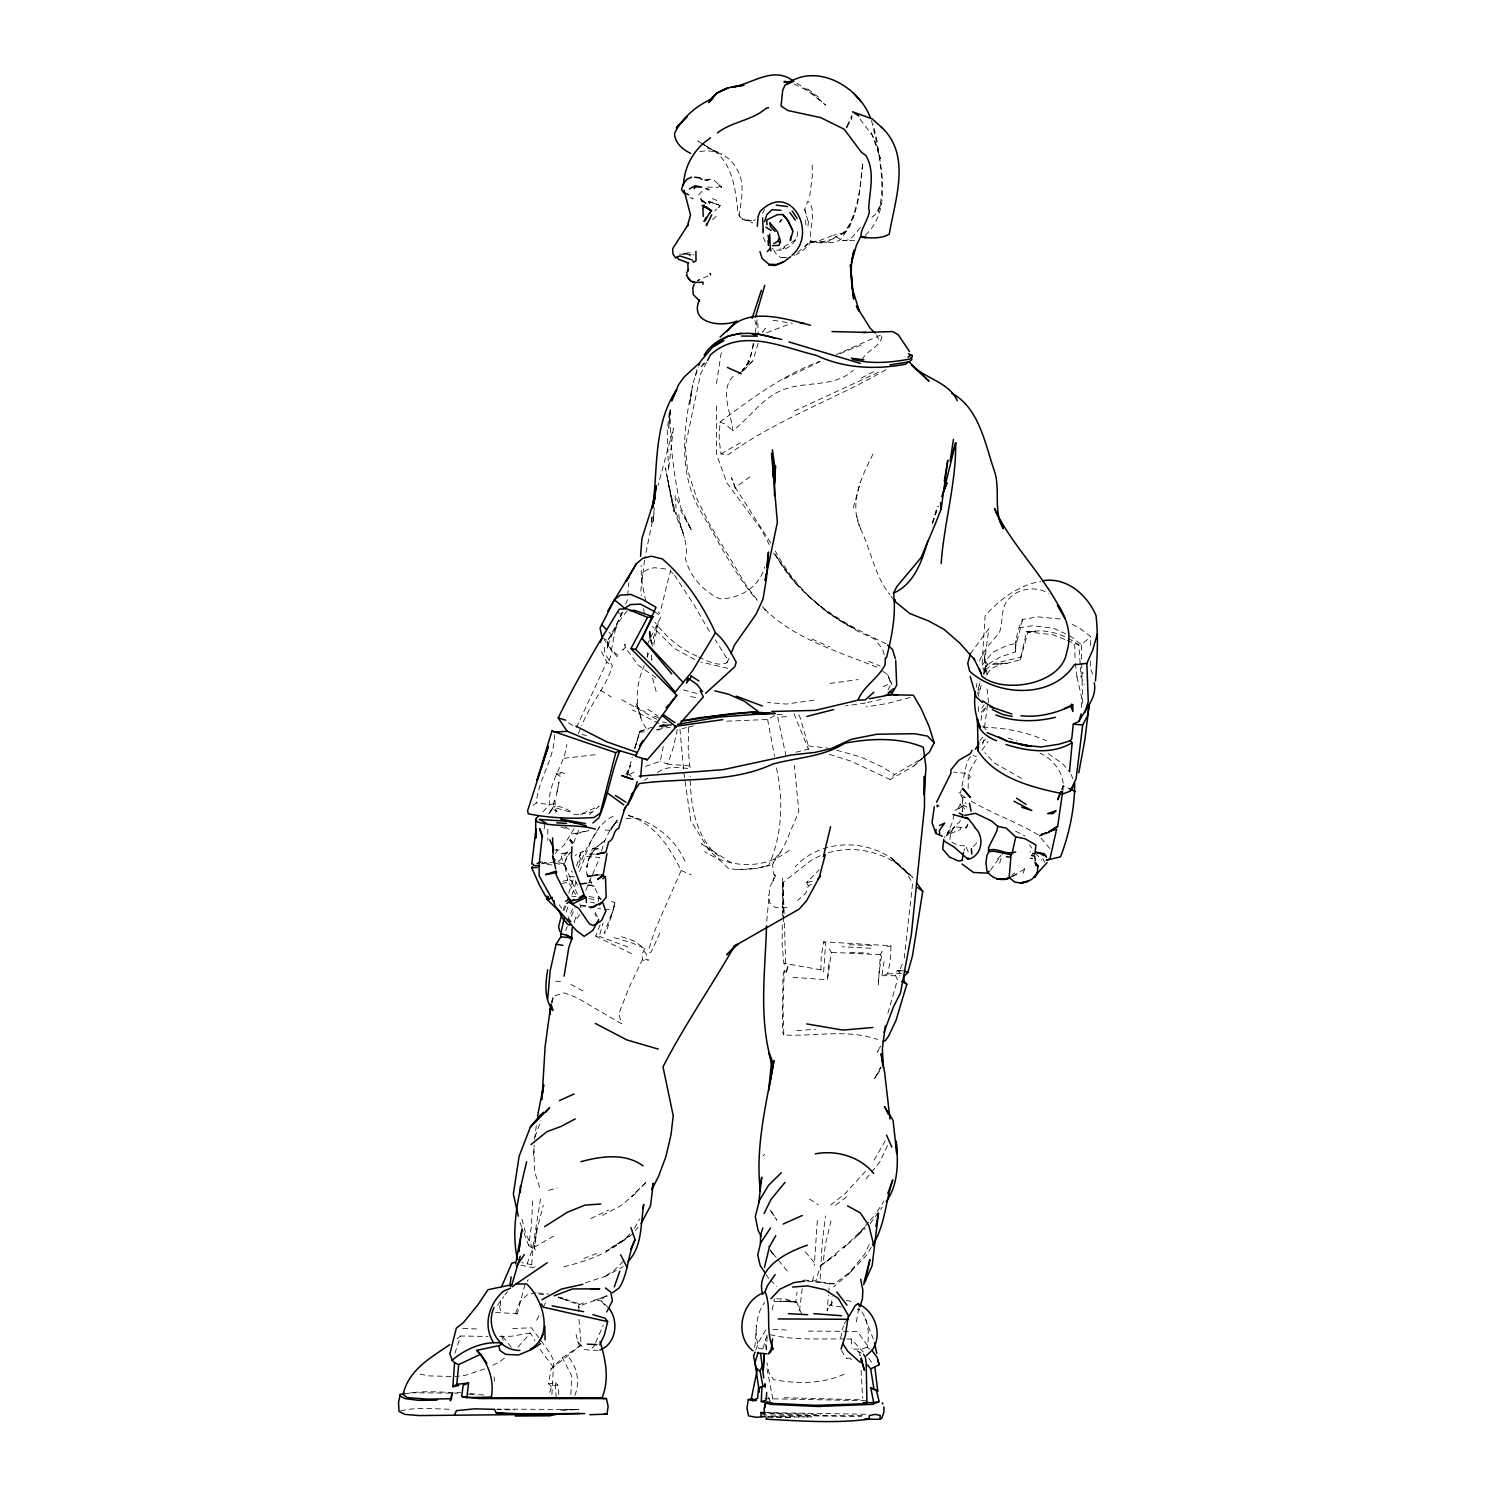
<?xml version="1.0" encoding="UTF-8"?>
<svg xmlns="http://www.w3.org/2000/svg" width="1496" height="1496" viewBox="0 0 1496 1496"><rect width="100%" height="100%" fill="white"/><g stroke="black" fill="none" stroke-linecap="round" stroke-linejoin="round"><path stroke-width="0.75" stroke-dasharray="5 3.75" d="M782.258 924.865L782.146 945.21L783.885 963.256L787.382 967.744L785.886 973.335L787.981 966.94L785.587 962.564L784.428 922.452M782.315 915.814L782.651 877.984M622.804 612.07L607.47 641.56L607.413 648.105L604.328 646.814L604.777 653.116L612.388 665.664C606.179 687.73 589.648 704.373 581.776 725.71M540.524 1198.838L532.688 1248.468L531.753 1264.718L535.175 1266.345M555.222 812.272L557.054 811.225L555.764 809.972L554.736 798.378L552.753 807.746L549.425 813.525L553.071 807.167C559.429 805.091 566.61 808.438 571.603 812.44L553.071 807.167M861.098 1370.392L862.631 1398.124M795.928 752.208L808.382 749.216L808.438 745.924L799.462 715.537L796.04 714.508M1090.621 645.524L1090.771 636.604L1078.186 627.179L1072.221 624.468M1090.36 661.139L1090.247 667.833L1092.566 674.06M716.472 405.958L716.565 454.279L726.869 482.89L761.389 529.509L770.59 547.237M578.952 1319.36L581.159 1345.035L562.403 1357.788L551.052 1368.971L548.527 1383.781L555.371 1382.809L556.157 1397.582M688.609 727.673L688.197 747.607L689.637 765.933L690.946 768.701M823.66 941.807L825.661 943.415L823.604 972.419L820.893 969.838L821.229 956.449L823.66 941.807L890.999 945.79L890.195 961.199L887.633 973.877L881.986 975.71L884.024 961.479M817.321 1220.512L814.292 1265.579M978.309 711.647L978.515 705.009M678.81 514.437C679.502 529.304 689.544 543.198 685.467 558.737C689.937 576.521 703.176 591.257 719.707 598.793C739.435 599.111 759.631 586.9 764.624 567.04M841.444 1306.962L831.196 1305.653L831.234 1304.138L829.027 1305.877L827.138 1310.777L828.447 1295.087M1060.29 619.045L1037.644 616.838L1022.666 619.475C1017.411 629.405 1015.335 640.699 1015.56 651.882L1000.357 656.931L990.745 662.578L985.135 667.291L986.556 672.77L984.443 672.097L982.03 665.271L985.097 615.847C999.683 599.036 1018.514 585.516 1040.692 581.308M627.609 595.539L628.937 582.524M786.615 971.951L784.259 970.754L783.006 1006.49L783.811 1035.026C815.077 1036.504 847.278 1028.837 877.741 1039.477M949.997 839.48C949.941 832.786 953.663 825.867 959.422 822.426L961.423 818.069M720.193 205.158L718.697 207.663L720.193 205.158L708.375 201.867L713.592 202.839M539.626 1187.282L534.521 1171.555L533.866 1145.955M598.55 901.303L598.774 896.198L594.062 886.23L591.088 885.108L585.46 885.763M645.823 601.186L641.373 579.644L641.092 565.376M532.688 1200.877L531.454 1225.635L528.724 1245.57L532.688 1248.468L527.134 1263.84L521.805 1262.624M551.893 1394.459L553.782 1361.192L550.378 1353.562L531.491 1327.812L511.221 1328.579M578.802 1311.3L579.176 1303.727L558.345 1297.088M978.833 693.938L979.394 683.205M802.211 1288.673L799.014 1314.647M968.193 788.504L968.193 773.507L977.58 757.275L973.354 755.387M614.594 905.678L604.178 933.373L606.572 930.905L614.594 905.678L614.819 902.443L608.18 900.723M879.237 971.259L878.283 985.247L880.396 954.71L882.135 951.512L879.798 967.893M766.737 921.274L769.86 887.016L775.321 876.282L774.704 874.281L772.965 881.069L775.321 876.282L773.544 873.851L772.591 864.856L774.816 858.76L780.875 851.879L785.606 842.884L798.845 811.374L794.339 765.241M840.659 1338.228L843.37 1325.867M871.345 1247.178L866.633 1255.088L851.374 1271.114L834.338 1283.792L819.976 1281.904L822.183 1243.326L825.437 1215.986M533.455 1155.735L534.296 1145.338M670.339 409.96L668.787 428.155L670.208 409.698M654.22 508.116L652.854 523.432L654.145 512.941L644.832 558.064M828.653 1292.825L829.457 1283.792L834.338 1283.792M809.766 196.013L812.309 175.93L812.178 162.353M651.882 517.018L651.209 523.862L652.125 517.13M807.971 226.083L808.756 218.435M1015.56 651.882L1015.99 640.475M831.196 1305.653L832.169 1296.826M1062.609 791.908C1066.255 775.452 1054.399 759.837 1040.019 753.124M716.472 383.5L721.353 352.102M669.292 412.41L667.216 430.362L668.488 470.473L673.387 428.23L658.053 485.452M644.477 560.159L640.793 591.182L641.485 595.576M533.081 805.297L536.391 802.922C538.13 778.78 555.035 758.771 554.474 734.069M829.252 948.932L831.309 952.335L827.438 979.768L792.319 977.299M547.835 829.252L547.835 840.247M670.227 410.035C669.628 442.161 673.686 474.55 680.493 505.966M534.558 1139.372L536.335 1125.478M797.705 231.618C798.116 243.568 782.445 254.769 771.955 248.299M754.676 1347.391C756.901 1332.151 754.564 1315.639 764.624 1302.567M870.074 1349.112L867.175 1347.298C869.681 1333.946 868.578 1317.733 858.386 1307.897M801.837 1314.46L796.788 1302.249L779.977 1301.127L795.722 1302.025L797.05 1292.207M755.274 332.71L757.032 319.864M904.22 958.319L912.541 883.893C893.299 840.023 827.082 831.533 795.33 866.726M535.4 1249.945L534.128 1247.309L536.971 1227.244L534.259 1248.88L537.345 1228.085L543.291 1205.196M653.789 644.589L658.277 622.243L651.938 643.037M570.855 1394.571L571.771 1376.04L562.403 1357.788M614.239 937.637L632.845 943.247L644.795 948.539L644.664 952.204L646.384 953.868L645.599 959.254L648.871 959.983L645.412 961.33L642.439 959.591L642.008 954.018L644.795 948.539L633.406 940.704L619.512 936.047M589.424 885.295L594.062 886.23L591.799 885.576L591.631 882.322C581.42 872.804 589.817 859.097 592.397 848.606L596.324 847.447L604.889 840.434L592.472 850.42L599.99 848.4L592.397 848.606M828.934 963.817L827.438 979.768M981.002 720.212L982.012 714.041L987.528 704.766L984.368 728.552M544.077 829.121L544.825 824.558M616.614 627.329L607.47 640.569L607.413 648.105C610.873 634.603 618.222 620.99 627.497 610.667M953.981 814.516L952.69 821.472L945.79 837.386L949.997 830.71L954.972 826.97L948.726 830.691L944.369 837.554M753.255 343.463L751.216 354.215L746.41 365.379L742.465 370.784M536.185 1292.787L527.415 1294.751L519.841 1301.688L515.017 1314.984L517.336 1313.675L524.703 1285.438L528.238 1279.622M552.005 1003.124L553.333 996.299L564.273 992.914L576.783 997.626L621.588 1023.788L618.764 1013.933L629.349 986.949L642.439 959.591M772.216 1310.01L774.461 1298.734M976.196 687.431L976.982 683.429M542.992 811.898L549.425 804.624C547.704 782.689 564.403 765.485 566.853 744.559M887.876 1013.316L897.507 979.73L895.487 975.429L897.207 970.399L901.377 970.567M609.171 660.634L612.163 651.658L607.47 641.56M645.43 766.401L660.278 761.258L663.308 746.504M594.866 848.887L588.62 859.078L586.806 866.969L588.339 859.976L591.967 852.814L589.742 854.235L597.914 854.609M677.333 729.394L673.144 748.131L667.627 764.119L660.278 761.258M932.27 523.058L937.338 506.359M1022.666 619.475L1015.167 648.217M831.009 1220.773L825.437 1244.41L822.912 1264.064L820.444 1265.541L815.9 1281.006L800.828 1279.809M951.736 842.117L957.197 844.885L965.724 846.119L964.022 850.925M784.259 970.754L782.932 976.402L782.427 1031.604L783.811 1035.026M661.157 608.33L670.638 570.126M1007.145 663.252L993.4 664.355L1007.145 663.252L1020.178 659.923L1026.611 631.78L1035.756 631.275L1026.611 631.78L1052.773 634.753L1065.208 639.615M856.366 1321.922L858.498 1309.561L861.397 1310.459L857.133 1309.281M551.837 1002.32L553.333 996.299L551.538 1002.04M454.896 1353.356L460.581 1336.003L488.033 1336.452M983.844 674.771L987.435 664.037L984.742 660.278L983.994 653.247L985.958 666.449L983.957 670.227M611.041 917.31L614.819 902.443M873.028 454.036C861.415 476.831 848.756 503.703 860.518 528.873C871.14 550.322 874.58 575.904 889.914 594.641M977.935 690.18L980.142 681.578M967.987 824.053L966.435 827.812L961.03 827.344L960.432 829.588L947.697 834.693L953.046 829.794L951.344 832.187M982.76 744.129L983.826 740.183L981.301 743.362M807.952 220.828L804.717 209.328L807.728 201.231L809.635 202.502C816.405 214.564 808.85 228.327 810.944 240.912L809.373 244.278L801.164 252.132L796.04 254.769M853.281 507.986L860.312 482.254M812.291 1281.474L814.497 1273.433M627.404 774.573L632.284 756.995M932.457 523.245L938.011 506.059M634.79 748L639.877 731.282L652.424 727.112M549.743 1392.402L551.444 1386.268L557.784 1384.847L559.373 1399.171M697.024 369.512L692.648 384.996L689.843 404.126L692.648 384.996C683.822 426.584 677.707 471.315 699.922 510.099C718.323 540.561 733.638 573.286 757.2 600.307M601.598 851.056L604.029 842.454L610.462 829.008L616.595 821.08M1020.178 659.923L1027.958 632.49C1045.517 627.591 1064.628 634.566 1078.878 644.982L1081.028 676.36L1084.263 684.401M758.192 343.257L752.862 360.835L742.596 371.663M600.046 924.958L595.707 936.141L599.223 936.253L603.094 923.088M639.877 731.282L634.809 748.43L639.877 731.282L648.03 729.842M641.373 579.644L643.766 571.715L648.142 569.247L654.332 567.695L668.768 569.34M932.588 523.189L938.31 506.097M862.145 359.751C866.895 349.428 881.649 347.259 882.079 334.468L836.264 354.571M595.632 1342.604L603.225 1325.232M999.627 863.136L1002.376 854.272M762.941 1348.382L767.392 1334.17L766.27 1349.953M753.872 343.837C750.955 352.832 750.599 363.397 742.614 369.793L750.188 360.929L747.533 364.257M646.235 728.384C633.986 710.806 634.996 685.598 644.346 665.57M559.037 862.781L564.609 863.959L566.872 856.909L570.462 852.365L566.778 856.853L564.46 863.734L567.844 881.088L575.53 894.589M534.951 1137.035L540.935 1120.56M626.787 776.761L630.508 765.316L624.412 777.64M649.096 948.258L655.173 929.652L681.185 870.504C669.535 847.035 653.752 822.202 626.749 815.133C653.191 821.229 676.117 838.545 686.29 864.277M563.15 910.279L564.553 906.015M568.742 893.243L574.314 876.226M579.233 862.388L581.252 856.198M571.883 894.945L576.11 882.079M579.625 871.364C587.573 851.149 593.332 823.66 615.847 815.114M574.146 828.504L563.973 845.203L558.719 849.971L551.594 849.952M566.236 911.943L568.349 905.566M647.132 657.38L648.516 653.303M574.801 1395.544C580.392 1382.005 577.157 1365.231 566.498 1354.983M576.502 865.904L581.495 851.317L579.233 856.273L583.384 851.261L575.062 855.432M811.318 884.435L808.364 885.838L805.746 893.318L797.499 900.517M695.434 375.833L698.351 367.567M574.389 921.405L577.325 913.102M879.573 1071.286L874.468 1078.691L881.051 1067.153M1023.077 873.309L1024.61 869.026L1022.778 866.726M755.76 1350.028L758.715 1341.837L766.345 1328.972M708.898 203.905L710.918 202.016L720.174 205.625L714.677 210.955M1061.936 789.252L1063.282 785.737L1069.397 788.635M565.656 930.587L567.246 926.492M966.435 827.812L967.557 825.007M1061.674 789.72L1063.282 785.737M854.291 215.218L849.242 227.579L844.735 232.796L840.359 235.34C860.312 217.948 859.583 186.869 862.818 162.353C860.35 188.814 857.339 217.649 840.64 239.454C831.739 245.811 819.92 240.033 809.841 241.978L794.17 255.536M679.951 729.15L684.046 774.087L690.797 820.762L709.104 850.196L728.571 868.615C741.904 870.504 755.723 869.232 768.645 865.473C782.483 834.656 783.605 799.986 776.331 767.336M564.029 910.466L566.591 904.313M585.796 890.344L599.765 857.489L584.562 856.348M622.149 612.219L615.922 626.749L611.359 650.106L617.212 656.744L619.419 656.258L611.359 650.106L604.29 639.858M625.702 603.917L627.479 599.765M571.435 916.207L575.025 907.904M983.227 673.649L987.435 664.037M576.502 727.449L606.703 662.111L600.476 649.432M979.581 660.989C983.527 649.937 992.072 641.485 999.347 632.546C1003.517 622.224 1000.244 610.405 1007.051 600.887C1016.644 588.283 1035.195 585.404 1048.64 593.332M710.974 273.992L710.32 275.488L710.002 272.983L710.507 274.759L697.734 280.463M888.138 690.011L890.812 683.952L887.652 674.565L880.471 669.703M698.763 657.043C707.402 660.802 717.276 666.786 726.794 662.84L727.991 660.147L715.294 639.839M900.199 973.092L897.207 970.399L899.171 971.166L902.967 962.657M578.185 733.713L580.878 727.711M578.054 867.83L587.442 846.83L599.859 826.428M579.176 1303.727L578.298 1307.822L582.599 1304.793L607.432 1296.041M659.867 933.111L651.246 951.924L646.384 953.868M887.427 1145.506L879.966 1161.775L865.997 1178.96M566.797 921.405L572.725 908.82M869.157 1244.56L864.576 1254.303L847.26 1275.19L833.515 1286.934M579.737 914.505L574.258 922.583M885.351 1140.681L872.673 1162.691M543.347 1307.28L546.283 1301.24M646.927 645.15L661.157 616.315L658.558 611.827M726.794 662.84L729.487 657.473M879.237 1048.602L877.423 1052.174L880.602 1045.985M578.597 830.355L573.697 842.772M536.634 1320.257L540.467 1312.833M706.523 362.481L700.614 373.85L685.336 446.089L687.449 469.968L697.23 499.496L710.039 524.946L747.252 587.199L756.901 599.466M875.459 1077.27L880.733 1067.116M829.382 754.321L851.243 761.24L890.176 779.547L894.589 774.517L921.779 758.715M634.416 1228.366L639.634 1218.922M555.577 853.449L557.316 850.364L554.81 846.848M762.455 213.367L764.568 209.646M808.364 885.838L806.681 882.696L819.154 869.831M990.502 870.186L1000.955 855.619M965.518 828.26L967.407 825.1M981.993 750.263L988.127 741.343M616.689 820.631L610.966 829.663L617.811 819.509M877.236 1211.573L884.024 1201.008M844.118 1323.941L847.634 1318.444M987.08 674.378L990.633 668.993L1001.572 663.887M981.881 708.188L984.088 704.84M970.399 653.696L988.781 628.788L984.742 660.278L985.958 666.449M548.789 813.749L552.753 807.746L555.24 806.381M970.567 756.452L966.977 761.875L960.544 792.917L958.543 792.787L962.452 797.817L963.125 800.958L966.098 803.427M860.331 227.448L852.084 237.471L846.867 240.407L842.304 240.407L833.328 235.246L819.715 240.519L809.673 242.202L805.372 246.316M497.514 1305.428L503.647 1296.677M762.586 332.243L765.279 328.447L762.605 332.019M780.875 851.879L771.712 864.875L760.566 867.474L768.645 865.473M588.62 859.078L591.462 855.207M870.167 1223.635L882.266 1207.178M704.074 363.023L700.24 367.885L705.102 362.986M980.03 740.539L982.666 737.248M698.333 280.818L699.118 279.827L697.286 280.724M635.37 1230.628L638.156 1227.188M806.681 882.696L808.12 880.92M982.03 665.271L992.615 652.406L1006.565 645.599L1017.28 643.13M981.208 712.395L985.004 707.814M504.863 1294.938L507.612 1291.609M865.511 1171.256L845.334 1193.434L829.962 1205.57M868.709 1222.157L856.871 1236.276L843.538 1247.982L864.576 1227.113L856.871 1236.276L865.193 1228.366M870.186 1220.399L876.114 1213.331M567.545 851.897L557.335 862.837M973.391 846.586L978.272 841.033M517.953 1347.036L530.463 1332.992L535.026 1341.033M982.18 742.82L985.827 738.8M595.483 1344.455L590.041 1350.308L584.375 1349.355L577.718 1341.388L575.979 1334.039M922.228 758.117L913.85 765.989L890.176 779.547M589.48 814.535L599.167 806.157L580.448 814.348L571.21 814.348M698.501 195.004L703.718 189.524M625.272 647.506L622.673 650.236L625.01 644.103L625.272 647.506L638.081 665.047L658.502 679.558M742.334 371.289L752.862 360.835M563.73 1266.813C588.676 1260.698 614.594 1251.685 631.91 1231.713M623.346 1261.24L614.482 1270.011L603.636 1277.285L623.308 1266.626M762.979 1155.959L764.68 1154.276M851.374 1271.114L847.26 1275.19M610.462 829.008L617.418 822.22M865.361 235.171C889.727 212.694 883.033 174.546 877.254 145.299C880.938 167.272 884.959 190.385 878.133 212.152L881.238 203.437L875.964 213.965L869.4 219.332M810.944 240.912L809.841 241.978L825.007 243.212L840.958 233.956M913.85 765.989L922.565 758.322M997.533 858.779L1000.768 855.768M829.027 1305.877L834.525 1300.753M712.582 219.613L718.753 213.928M733.134 376.412C719.09 390.082 731.581 414.205 732.778 430.811C750.917 416.655 764.176 395 787.401 388.306C809.056 381.555 835.722 386.847 853.487 370.092M968.791 778.35L970.455 776.854L968.193 773.507L953.681 772.179M1011.876 875.366L1014.755 872.897M551.052 1368.971L581.159 1345.035M1081.608 659.007L1081.29 644.57L1090.771 636.604M845.895 1245.046L822.912 1264.064L836.189 1254.62L820.444 1265.541M635.65 1193.546L620.634 1205.813L601.299 1216.042M504.358 1358.088L499.253 1362.239L490.931 1366.035M954.841 810.514L963.574 805.633L967.688 807.354M456.991 1338.864L460.581 1336.003M738.332 374.131L745.326 368.633M726.888 721.165L767.616 719.501L775.564 715.163M835.703 1205.234L847.465 1196.164M795.704 239.809L779.603 249.234M885.838 369.774C834.132 399.713 776.854 419.217 728.178 454.784L720.997 453.961L719.127 439.731L719.969 422.115C751.067 398.703 782.95 375.216 819.64 361.303M602.608 1298.547L608.143 1294.339M770.739 542.992L735.415 487.659L751.703 475.448M985.434 669.703L993.456 663.7L1021.17 657.118M621.625 1241.923L632.565 1234.05L606.067 1251.049L624.73 1239.773L618.091 1243.98M1082.562 703.214L1081.963 673.443L1084.731 671.573M1024.61 869.026L1011.24 877.142M644.458 780.258L647.918 778.051M963.574 805.633L957.365 809.579L962.639 800.005L962.47 811.711L960.675 804.437M629.629 774.461L637.221 770.365M789.308 850.196C764.736 869.737 730.422 868.503 704.672 851.579M720.997 453.961L742.521 441.526M657.511 772.516C666.711 765.485 678.38 767.542 689.001 768.589M534.128 1247.309L555.895 1234.761M861.341 378.077L876.095 370.335M1012.512 876.432L1016.513 874.375L1010.735 876.843M820.126 855.712L811.917 859.826L783.062 882.378L783.287 917.254M784.315 378.806L821.341 361.022M878.395 372.28L794.17 411.101M590.808 1218.567L608.722 1210.021M883.126 686.701L888.512 684.196M844.249 1374.113C822.744 1384.211 796.714 1383.875 773.731 1379.667L769.337 1373.552L766.868 1362.669M766.681 332.673L790.468 323.734M861.023 345.146L839.593 353.841M583.908 1258.547L598.176 1252.844M583.534 1302.979L578.653 1304.849L558.962 1297.425M833.983 238.649L822.145 241.922L809.673 242.202M598.419 874.262L587.76 876.806L586.638 873.047M577.344 894.178L564.927 865.66L562.496 864.426L564.609 863.959M569.602 879.629L572.351 881.724L569.602 879.629L560.065 881.929M561.823 883.725L569.303 881.518M593.295 1300.566L607.096 1295.891M484.667 1368.896L465.163 1375.404L455.289 1376.526M560.233 776.274L556.082 773.937L561.187 772.254L567.04 774.442M910.129 697.491L886.773 703.588L866.016 706.916M585.273 1282.857L605.3 1276.35M705.944 180.418L709.964 179.127L714.303 180.53L721.596 187.168L718.529 186.252M404.743 1394.029C423.013 1389.934 442.386 1392.57 461.03 1392.72M867.175 1347.298L861.285 1349.093L853.711 1349.093L861.902 1353.375M400.666 1410.915C417.309 1406.633 434.999 1409.157 452.035 1409.269M659.269 726.626L665.87 724.7M548.602 1190.33L557.335 1187.955M886.904 946.856L890.999 945.79M575.362 833.983L588.639 830.635L570.126 834.282M689.619 254.563L683.111 253.516L690.479 252.637L693.92 255.199M682.083 728.645L686.346 727.617M688.478 727.093L694.892 725.56M867.68 702.522L872.131 701.474M541.384 863.809L554.175 861.883M706.654 146.514C731.264 157.529 734.947 185.504 737.696 209.103C736.593 218.809 747.925 223.072 755.574 219.8M1030.557 851.673L1029.846 852.178M844.735 232.796L833.328 235.246M876.581 700.446L881.088 699.417M659.287 725.728L667.964 723.821M828.354 852.757C858.274 843.707 892.401 854.291 912.841 877.722L892.439 859.733L900.031 865.567M580.448 814.348L591.949 811.935M601.654 874.973L587.161 875.478L587.853 876.806L596.044 875.384M807.298 882.36L812.365 881.35M598.082 1350.29L590.041 1350.308M554.661 803.67L549.425 804.624L536.391 802.922M699.773 151.713C713.704 148.422 729.637 155.341 736.275 168.188C746.055 183.073 740.931 200.09 739.305 215.91L742.128 218.883L752.899 222.904M657.511 729.45L670.283 727.15M661.494 727.243L671.33 725.523M962.452 797.817L965.743 797.237M530.463 1332.992L511.258 1336.265L499.645 1336.358M704.149 180.1L709.964 179.127M865.455 703.045L845.614 705.906M560.981 853.879L568.574 852.664L560.981 853.879L562.346 860.331M672.34 724.307L661.026 726.009L669.049 725.523M1018.926 627.74L1032.614 625.739L1053.278 628.152L1065.601 633.799M814.123 700.109L786.26 704.055L767.542 702.522M829.906 683.448L858.031 679.595M662.485 725.336L666.599 724.775M609.246 909.381L604.59 909.961L598.082 908.334M564.067 758.304L595.464 754.676M899.171 971.166L903.453 970.661M707.458 187.094L718.117 187.374M1075.343 663.364L1076.952 676.828L1081.028 676.36M639.185 732.255L645.15 731.712M587.76 876.806L590.06 876.6M881.986 975.71L899.881 975.729M737.809 869.662L757.406 868.316M796.826 1030.594L815.47 1029.304M786.522 716.64L777.77 717.164L785.755 754.956M561.094 773.843L556.082 773.937M588.508 882.472L591.631 882.322M589.742 854.235L594.436 854.066M777.153 714.639L785.213 714.321M854.571 240.557L842.304 240.407M560.869 1410.092L578.709 1409.531L497.626 1409.101M410.521 1392.776L457.757 1393.169M887.633 973.877L901.321 973.466M562.533 1409.98L578.709 1409.531M679.577 254.058L691.451 254.788M592.603 875.085L599.391 874.992M787.027 907.343L775.283 907.492L769.785 902.948L768.664 895.038M880.396 954.71L831.309 952.335M761.932 1414.898L861.472 1416.619M767.972 1417.217L811.879 1416.862L767.934 1416.506M764.68 1398.648L866.502 1400.724M862.294 1415.627L817.882 1415.777L766.42 1413.402M656.108 729.842L660.147 729.842M774.554 1301.483L787.569 1301.52M844.773 1338.995C819.696 1338.49 794.226 1340.622 769.636 1334.6M846.886 1338.995L851.149 1339.032L863.342 1352.029M568.891 876.375L572.837 876.413L577.961 885.8M808.364 1331.122L857.227 1331.365L869.101 1347.634M850.607 1358.256L846.287 1358.181L851.617 1359.471M451.025 1376.47L428.716 1375.89L416.898 1373.552M865.81 1414.225L765.597 1412.598M495.513 1312.516L517.336 1313.675M705.719 180.137L708.898 180.212M626.057 818.405L637.202 818.667M784.222 1397.732L859.639 1399.714M496.803 1409.419L514.736 1409.98M849.317 944.724L873.627 945.547M982.928 727.206C1004.639 727.785 1026.555 731.806 1046.433 740.782M776.648 1298.809L785.381 1299.108L796.788 1302.249L786.036 1300.604L795.722 1302.025M767.859 1416.693L790.73 1417.497M767.822 1412.748L820.612 1414.655M462.825 1328.411L477.953 1328.99M870.672 948.258L842.155 946.762M850.027 952.316L868.69 953.158M689.637 765.933L667.627 764.119M772.946 1329.327L786.167 1330M751.59 220.716L742.128 218.883M783.998 257.518L780.388 257.312L776.705 254.806L773.413 249.346M580.859 905.828L587.573 906.221M708.375 201.867L710.918 202.016M538.242 1292.918L548.826 1294.096M787.008 257.761L780.388 257.312L781.23 257.779M552.099 864.912L544.245 864.37L541.739 861.752M580.672 905.566L587.217 906.015M605.151 830.018L611.303 830.448M956.505 827.008L961.03 827.344M470.099 1393.505L484.667 1395.113M829.457 1283.792L802.641 1280.557M468.435 1394.104L477.355 1395.001M572.033 896.291L576.054 896.684M555.521 981.114L562.646 981.843M683.111 253.516L687.225 253.946M538.971 1294.133L545.105 1294.769M846.362 1300.585L850.046 1300.978L853.393 1303.745M808.438 745.924L827.849 748.112M820.893 969.838L783.885 963.256M762.698 1348.925L758.753 1348.382L756.265 1337.349L756.06 1325.737M782.184 321.752L792.338 323.173M662.41 721.97L666.337 722.568M662.709 725.186L671.162 726.57M773.021 320.219L779.902 321.36M727.86 668.375L700.82 661.943M554.717 863.173L564.852 865.249L567.096 870.747L564.852 865.249L562.496 864.426M596.96 1300.155L601.654 1300.996L609.358 1308.72M589.162 898.685L595.969 899.9M1029.809 858.031L1032.464 858.517L1031.024 858.18L1032.24 859.508M558.251 1297.256L562.833 1298.098L558.288 1297.144M527.134 1263.84L531.753 1264.718M520.926 1265.167L535.325 1268.01M690.628 696.556L696.93 697.847M696.669 693.359L680.175 689.132M589.181 896.459L601.523 899.003M590.396 902.107L594.623 903.004M815.9 1281.006L819.976 1281.904M543.946 862.388L548.976 863.491M587.947 884.716L591.799 885.576M582.094 734.517L586.488 735.527M1067.284 640.419L1078.878 644.982M1008.061 738.201L1016.719 740.595M836.638 750.207L860.911 757.013L882.173 766.999L894.589 774.517M560.757 826.951L569.135 829.326L564.777 826.615M558.232 1297.556L567.059 1300.099M717.538 204.391L718.735 204.784M718.304 152.349L707.683 147.898L721.483 154.125M627.834 946.987L599.223 936.253M719.969 422.115L725.336 424.097L732.778 430.811M654.238 716.191L662.335 719.408M712.283 198.613L716.958 200.52M876.899 667.272C837.367 651.078 792.712 638.586 762.567 606.89M868.652 661.251L880.19 666.094M689.806 197.547L693.209 198.987L690.759 195.546M553.483 809.673L557.054 811.225M681.185 870.504L691.302 874.898M811.823 638.979L829.663 646.833M694.761 659.549L674.172 648.292L652.574 626.674M794.133 84.019L807.709 90.807L825.923 105.188L810.552 92.079L796.77 83.178M658.913 723.41L632.397 709.983M595.707 936.141L631.536 953.681M656.688 719.258L618.521 697.959M696.874 656.127C679.932 649.04 665.963 636.585 654.818 622.168M1015.522 831.178L1025.097 836.04M885.95 643.71C842.248 623.271 797.779 597.82 774.797 553.37C793.572 585.871 821.809 612.332 855.338 629.18C821.36 612.238 793.16 584.543 775.358 551.052M1048.285 753.666L1062.702 763.82L1069.995 772.179M1038.149 834.805C1016.121 821.641 991.605 813.319 969.707 800.267M570.836 984.424L583.664 991.25M602.346 637.801L607.47 640.569M1021.544 778.406L994.055 762.792L984.892 752.619M719.239 856.161L701.4 843.669L732.105 863.342M568.461 722.942L574.483 726.308M635.071 706.112L645.113 711.816M627.553 773.9L631.518 776.256M701.4 143.149L697.828 140.961L704.897 145.411M703.195 144.233L713.91 150.797M964.658 797.162L958.543 792.787M600.644 690.311L611.378 697.005M809.467 1199.1L818.405 1204.766M606.703 662.111L608.984 663.663M647.637 709.029L658.053 716.266M617.698 612.051L622.467 615.361M654.631 611.621L661.157 616.315M688.347 254.488L690.423 256.022M1069.715 635.669L1081.29 644.57M807.578 88.75L820.294 98.605M555.371 1382.809L557.784 1384.847M548.527 1383.781L551.444 1386.268M807.728 595.24L828.017 612.911L827.176 612.257L857.283 630.994L874.992 639.185L882.509 649.077L884.604 655.734M892.439 859.733L912.841 877.722M718.585 184.419L721.596 187.168M571.453 871.046L572.725 872.205M890.644 857.32L909.456 874.73M770.346 1279.996L776.723 1286.317M962.358 806.494L964.77 808.906M670.189 570.817L673.05 573.772M608.966 632.154L611.453 634.753M511.295 1347.298L501.01 1334.582L503.572 1341.052M787.195 1270.983L771.693 1251.928M553.483 1367.344L539.719 1348.925M860.144 119.306L872.542 135.762L880.359 158.557L871.514 120.372M868.727 1358.256L873.72 1365.194M1041.048 838.171L1049.799 848.475M1035.513 853.019L1041.627 860.181M805.297 1251.815L815.04 1263.466M762.418 606.478L767.934 613.491M770.29 1250.75L774.292 1255.948L768.29 1246.262M1029.416 844.847L1031.847 848.12M559.167 904.818L561.804 908.427M773.656 553.146L795.741 583.814M983.078 725.71L986.706 730.89M601.654 1300.996L605.506 1306.513M890.999 596.175L894.215 600.812M712.395 850.588C693.957 829.831 690.778 802.735 690.049 776.125M770.103 1210.04L776.948 1220.268L770.814 1210.451M674.49 575.249L693.994 604.814L710.394 633.107M766.307 1274.742L768.757 1278.426M598.774 896.198L600.756 899.414M684.663 517.261L691.339 529.939L676.585 498.635M680.437 509.893L691.339 529.939M968.211 851.86L965.724 846.119M1042.768 858.498L1044.825 862.425M841.594 1350.364L844.212 1355.451M597.409 916.917L594.548 911.288L595.501 916.15M765.335 241.847L763.315 237.696L762.511 228.701M887.652 674.565L891.784 684.476M532.688 1248.468L525.638 1233.396L521.45 1217.015M768.233 1397.152L770.066 1401.135L773.077 1400.443L767.055 1368.877M793.965 713.667L808.382 749.216M1070.93 774.311L1073.698 780.706M682.213 530.313C672.452 510.791 669.329 489.136 665.477 467.911L673.911 511.482L667.814 479.842L673.649 505.798L684.906 537.905M876.637 334.655L879.704 342.247M871.289 132.658L877.142 146.552M577.718 1341.388L579.363 1345.353M735.415 487.659L731.469 477.692L735.546 489.024M860.387 1355.881L858.704 1351.561L859.957 1355.731M988.519 702.671L986.706 685.991M520.084 1222.643L523.226 1230.984M524.011 1233.059L528.724 1245.57M865.137 1318.294L873.271 1338.883M977.374 692.33L978.814 696.444M890.419 680.53L891.41 683.392M804.717 209.328L806.4 215.013M856.74 516.12L860.518 528.873M754.882 320.649L757.238 328.877M579.962 903.865L581.009 907.735M652.574 678.268L656.52 692.947M649.04 632.715L652.91 647.955M877.273 141.671L873.215 124.505M652.013 643.785L649.283 631.293L650.274 642.401M1076.952 676.828L1081.571 697.304L1081.627 709.908M499.552 1305.896L500.917 1312.628M767.616 719.501L774.554 756.359M643.561 608.722L644.608 615.305M985.135 667.291L985.901 676.192M766.008 1349.168L765.41 1339.032M650.218 631.499L651.153 642.457M851.149 1339.032L851.953 1347.952M651.471 655.716L651.882 660.147L651.695 655.734M675.051 495.494L676.08 507.873M494.11 1377.012L494.447 1381.369M986.668 670.245L986.911 674.827M757.799 322.912L758.266 333.141M647.282 652.518L647.431 656.781M805.708 220.024L805.858 225.391M784.166 913.532L782.857 880.172L783.306 921.91M1081.702 663.121L1081.963 673.443M1074.726 643.897L1075.082 661.12M500.599 1300.678L500.674 1308.981M558.98 782.184L556.269 795.741L558.98 782.184M981.226 685.018L980.161 689.319L981.208 685.149M645.861 1182.438L631.368 1196.707L645.861 1182.438M784.839 247.177L782.857 248.878L785.662 246.485L784.839 247.177M641.092 717.781L636.155 702.316L641.092 717.781"/><path stroke-width="1.5" d="M924.229 776.518L924.154 794.993L925.968 767.504L923.312 747.252C898.89 737.004 870.485 738.426 844.885 743.157C822.987 757.088 797.424 757.35 772.946 764.026C730.553 783.586 683.896 777.49 639.26 783.567L631.443 794.956M774.461 495.756L774.778 466.509L772.385 449.866L773.301 477.411M556.456 872.579L556.475 871.046L545.591 874.636L556.456 872.579L556.063 874.655L564.665 892.027L570.93 901.041L577.98 899.545L584.581 896.104L573.828 867.456L571.416 857.563L571.977 846.811M760.454 1243.737L760.585 1235.06L762.829 1227.973M883.388 1067.826L882.36 1048.677L885.314 1025.938M1042.731 580.747C1066.461 576.764 1087.162 594.754 1096.007 615.473C1098.513 637.259 1097.166 659.212 1095.465 680.998M554.623 859.059L554.549 863.099L552.641 855.806L555.745 868.671M885.295 657.941L885.165 664.617C878.47 678.324 863.66 685.953 857.919 700.221L815.077 710.394L771.73 711.479M762.567 217.911L763.278 232.179M774.33 481.207L774.778 466.509M772.572 1338.939L771.151 1349.336L768.215 1354.011M706.449 223.989L706.355 225.672L711.703 214.9M683.504 185.186C684.252 165.813 694.406 148.572 710.488 137.875M766.513 925.912C765.372 969.427 758.883 1015.073 770.346 1057.579M774.648 483.32L775.508 466.041L774.722 476.831M942.312 836.245L935.86 833.44L936.066 829.495M953.457 439.338L950.184 461.067L955.701 442.723C956.187 483.694 943.995 523.039 941.152 563.618M564.123 918.301L560.832 933.654L566.61 935.224L571.509 939.151L572.183 927.632M642.251 758.547L640.606 777.191M766.681 1392.477L766.233 1400.144L761.296 1401.584L761.913 1387.203L765.485 1385.277L758.547 1388.026L757.649 1398.236L752.75 1400.63L748.337 1399.602L746.934 1408.147L748.524 1415.852L756.415 1417.31L765.559 1416.6M767.186 1401.659L773.376 1403.435L815.694 1405.324L866.951 1403.697L866.184 1363.043L865.324 1356.984L863.491 1354.291M702.914 284.221L703.045 282.183L695.21 282.426L690.441 280.799L686.402 275.376L687.262 274.31M1012.736 853.169L1011.053 854.684L1009.164 877.441L1014.531 882.004L1022.217 883.332L1031.604 879.536L1047.144 862.556M962.171 859.62L963.48 852.645M1074.371 785.101L1070.126 791.234L1063.114 793.815C1032.726 787.681 995.7 778.275 978.103 750.917L978.721 742.184M458.674 1385.558L452.877 1386.661L454.597 1362.763L452.129 1360.238L449.866 1353.805L456.336 1328.149L463.498 1322.501L478.103 1304.549L487.939 1289.72L511.913 1284.69L520.234 1256.21M702.877 207.813L703.232 216.434M542.281 835.778L542.487 837.049L539.551 828.504L542.281 835.778L539.065 864.669L539.196 875.945L554.418 903.173M757.35 226.27L758.079 216.471L760.099 211.497C790.58 180.118 818.349 233.432 791.964 255.199M766.794 1417.516L765.989 1419.18C799.893 1420.976 835.423 1423.575 869.026 1419.162L869.307 1415.59L875.123 1414.337L880.284 1415.478L879.891 1419.33L866.184 1419.143M1036.148 865.866L1034.933 862.145L1037.887 865.511L1037.345 873.028L1034.783 877.385L1037.177 872.449M640.569 556.25L641.934 538.466L655.08 497.233L652.518 507.425M541.945 1099.822L545.142 1046.34L550.939 1003.966L552.903 1010.324C543.815 998.954 545.442 983.321 547.686 969.857M530.276 1349.242C554.418 1335.704 542.936 1299.444 526.704 1283.905L515.877 1284.073L512.212 1286.878M547.686 999.029L550.173 970.848L556.101 944.275L560.888 936.87L560.832 933.654M886.417 657.885C891.747 637.109 896.347 614.22 893.523 593.052L896.777 586.675L921.05 557.653L935.505 523.45L941.246 508.677L947.791 460.188L944.294 481.207M451.474 1398.723L451.979 1393.3L450.333 1400.761L451.474 1398.723L427.22 1399.153L407.305 1397.619L403.06 1394.534C408.539 1369.887 430.624 1357.788 449.791 1344.605M758.753 1202.915L761.707 1177.128L761.146 1183.373M550.322 1008.323L549.761 1014.494L551.108 1007.668M851.355 118.969L851.598 116.221M1069.509 771.581L1072.165 742.689L1070.201 740.763L1058.775 744.279L1040.973 746.971L1021.357 744.971L1030.987 746.336L1008.902 741.455M1094.249 682.756C1097.26 697.884 1085.18 709.104 1079.083 721.296L1073.305 724.139L1071.753 738.706L1070.201 740.763M652.78 507.873C657.885 468.285 653.303 424.509 676.566 389.876L671.592 399.282M452.877 1386.661L456.729 1384.342L458.711 1364.595L480.609 1354.235L486.892 1363.267M790.748 236.499L790.337 240.557L792.917 231.188L788.841 222.231L782.969 214.47M875.945 1226.346L878.451 1213.35L872.131 1265.71L863.66 1284.484M1062.609 791.908L1057.653 826.39L1048.247 832.543L1041.422 834.132M1078.784 772.703L1084.787 740.352L1089.294 704.018L1087.48 715.948L1082.693 724.999L1076.092 778.874L1070.126 791.234M765.971 573.959L765.223 580.542L777.359 522.422L771.506 453.363M766.737 567.377L768.476 552.005L766.382 578.653L763.054 598.961L756.191 614.033L734.368 645.244L731.114 653.397M761.296 1401.584L765.802 1402.332L764.119 1408.652L764.624 1414.861M542.693 1093.389L543.684 1084.824L537.532 1116.203M526.667 1161.644C519.131 1193.247 510.267 1227.3 517.504 1259.576M758.248 1352.216L754.994 1362.482L759.332 1392.103M1009.482 878.059C1001.292 881.593 991.661 878.414 986.893 871.009L985.976 862.612L986.949 855.301L988.931 851.635L988.501 847.652L996.897 830.897L997.738 826.353L991.624 821.042L975.542 813.3L964.789 815.376M653.92 503.685L656.333 485.751L652.144 507.05M466.883 1397.657L461.666 1396.497L463.199 1385.24L468.529 1382.996L466.883 1397.657L490.819 1397.096M509.986 1285.083L511.127 1276.855M519.785 1244.41L518.794 1251.554L522.048 1229.058L515.653 1263.933M589.817 1414.692L606.965 1414.15L608.143 1406.558L606.46 1398.592L479.262 1398.536L461.666 1396.497M606.965 853.618L603 875.777L597.708 879.274L601.448 876.581M755.48 316.984L764.774 285.343M564.104 976.121L568.854 947.249L572.314 937.805L566.61 935.224M934.327 806.718L932.027 822.669L935.86 833.44M916.562 882.808L922.752 891.298L912.448 955.944L907.829 972.475L903.902 976.346L904.089 981.301L906.838 984.218L896.048 1020.272L888.848 1035.587L885.539 1040.543L882.864 1041.478M968.323 857.975L968.08 859.321C982.161 856.198 985.228 836.189 974.457 827.4M752.114 318.368L761.333 290.299M764.456 1267.355L769.486 1246.748L775.77 1235.677M988.145 850.42C996.13 847.147 1003.966 854.01 1012.231 852.701L1015.747 836.956L1006.172 828.111L997.738 826.353M1074.633 782.819C1074.913 807.503 1069.303 834.057 1060.552 856.815L1046.265 860.237L1049.986 858.816L1056.606 829.177L1048.696 831.776L1057.653 826.39M404.575 1393.393L400.199 1394.553L399.918 1396.105L405.323 1398.648L418.45 1400.331L437.038 1400.125M792.543 1287.065L807.672 1285.887L824.894 1289.739L838.321 1298.378L848.344 1315.377L845.446 1335.087L841.07 1348.999M895.412 599.746L895.094 601.336L894.215 600.812L909.68 613.454L928.754 621.027L943.864 629.255L960.021 643.299L974.625 659.848M704.953 220.903L709.759 212.769M975.392 691.414C973.559 703.326 975.055 716.36 980.609 727.131M647.544 617.418L630.957 648.572L635.669 649.451L653.041 616.726L647.544 617.418L626.88 608.872L619.25 609.134C597.615 644.514 576.278 680.493 558.232 717.949L567.059 731.189L586.189 739.286L619.849 750.749C611.135 772.628 608.105 796.134 598.924 817.807L592.827 823.006M865.324 1281.38L869.887 1259.557L864.052 1282.053M400.199 1394.553L398.553 1402.369L398.983 1411.42L404.799 1414.375L418.955 1415.571L556.98 1414.206L549.705 1415.814L515.222 1416.02M830.579 826.652L823.417 856.516M764.531 1408.166L765.372 1404.277M493.998 1307.467C485.321 1326.428 498.224 1350.682 519.897 1350.439M757.537 1368.503L751.216 1399.078L756.265 1400.163M955.701 442.723L943.901 490.613M615.754 752.694L600.233 813.244L593.912 817.527C572.257 818.985 549.238 818.106 528.238 813.768L527.639 810.664L548.321 746.336L537.008 780.314L551.968 730.946L615.754 752.694L619.849 750.749L636.23 755.63M630.975 1227.618L635.071 1239.754C627.591 1255.125 628.395 1273.264 619.269 1287.869L612.462 1292.768M567.938 899.339L568.274 897.937M592.921 1314.647L605.076 1318.219L607.657 1321.641L604.459 1334.656L599.821 1344.754M642.738 1208.656L643.766 1204.486C640.456 1223.635 642.663 1246.598 627.946 1261.558M561.767 914.524L558.569 926.847L559.878 931.484M943.864 490.781L946.295 481.469M825.343 854.478L819.21 877.498L806.4 901.097L799.126 909.138L733.676 946.482L738.687 943.527L726.738 954.803L733.807 947.267C710.619 987.435 684.196 1025.658 663.009 1066.854L673.237 1115.848L670.956 1135.015L665.888 1156.67L658.408 1176.679L651.676 1189.844L653.303 1183.261L650.517 1205.795L640.961 1223.747M773.694 243.586L777.939 241.324L778.668 238.668M1079.083 721.296L1081.122 713.854M970.399 653.696L967.725 663.401L969.651 671.236C997.271 696.519 1052.193 699.287 1074.222 664.785L1086.844 663.401L1092.529 650.61L1097.447 633.631M682.793 185.785L681.484 189.281L683.429 192.61L688.702 194.817M943.789 839.406L942.686 849.092L949.474 857.04L958.506 861.004L962.583 860.368M1084.768 712.601L1088.284 701.493L1086.844 663.401M927.782 540.841C922.321 560.57 913.925 584.599 893.523 593.052M764.531 221.614L766.887 214.601L772.16 209.646L780.949 210.375M694.125 284.259L692.816 288.055L693.284 294.525L699.548 301.014M614.314 1286.859L619.793 1271.226M881.331 127.048C911.812 155.173 894.982 199.735 889.26 234.199C881.425 238.762 871.102 238.219 862.238 237.191L866.371 237.397C851.467 240.033 873.159 215.387 868.652 208.617C869.587 191.245 875.347 171.479 865.922 155.528L861.49 152.386L844.212 129.236L820.724 117.642L787.887 110.517L781.08 106.01L782.67 90.433L784.914 85.253L793.909 81.158L784.072 82.205L790.879 82.317M755.013 1352.085L753.535 1356.18L756.303 1369.064L760.024 1370.803L762.829 1385.67M501.628 1286.616L511.819 1263.166L514.867 1262.381M887.745 1193.584L892.775 1179.933C885.445 1201.456 885.127 1225.673 872.523 1245.196M884.024 1032.259L893.393 1007.051L900.48 992.989L911.326 934.832L924.472 807.335L924.509 776.499M941.713 496.653L946.949 482.797L942.929 493.381M671.76 673.929L642.251 638.642L655.977 607.32L643.542 599.952L630.807 594.417L620.167 595.202L614.426 599.821L600.046 628.133L601.934 636.455M1070.781 706.206L1071.547 704.186L1072.782 704.822L1072.931 711.535L1070.781 706.206C1055.278 713.405 1038.093 717.631 1020.964 715.761M606.74 1311.899L612.425 1300.866L610.761 1292.077L605.394 1287.944M1060.87 791.721L1057.672 799.706L1061.094 791.328M752.956 1350.757C733.134 1335.76 741.773 1299.463 764.718 1292.45L767.467 1285.681L775.134 1274.592M671.779 401.115L678.492 384.809L683.896 377.254L699.062 363.304M698.782 365.435L700.539 361.359L712.451 347.315L723.84 340.733M630.957 648.572L676.716 695.322L641.373 744.204L635.52 756.247L647.244 759.8L676.042 726.906L662.242 715.556M538.803 1342.585L543.198 1334.507M600.289 642.401L602.346 637.801M630.788 1249.16L635.071 1239.754M972.045 750.207L970.399 753.629L958.506 760.51L950.858 769.935L950.951 773.245L936.533 802.193M454.541 1414.636L456.486 1410.653L474.494 1408.839L494.559 1409.344L496.148 1412.841L506.976 1413.87L584.693 1413.57M872.579 1349.635C882.827 1333.965 874.936 1310.982 857.919 1303.783L855.301 1305.484L848.812 1316.611M846.586 127.422L849.167 122.186M764.101 1213.499L771.038 1199.362L785.082 1182.308M860.724 236.518L856.535 244.933L851.448 262.754L854.029 250.356C849.522 266.251 851.299 283.006 853.711 299.106L850.42 264.811L852.327 288.504L859.284 311.262L856.441 306.287M699.399 299.873C688.833 323.772 721.67 327.493 737.079 321.004M566.834 903.397L568.929 902.107L578.765 908.446L589.331 923.799L593.089 925.519L596.455 923.93L598.68 919.498M760.024 1370.803L762.511 1365.942M887.764 694.724L913.383 695.21L921.125 708.487L929.053 726.402L934.215 742.801L929.409 752.133L923.294 757.406M707.496 360.592L710.45 354.907C741.156 326.988 782.034 347.166 816.442 355.431C844.155 368.446 876.002 369.942 905.753 364.126L908.278 361.995M705.551 693.377L734.723 666.861L736.238 662.26C730.515 651.863 724.812 640.307 715.443 632.789C702.84 605.057 685.486 578.971 662.373 558.906L651.358 556.213L642.85 558.251L636.342 563.786L607.75 611.023M703.962 204.821L703.849 207.701M596.754 923.107L592.809 930.456L584.169 936.384L575.979 930.157L554.754 905.697L554.006 900.592M686.533 272.926L688.384 269.523L688.123 270.87L687.823 263.109M636.342 563.786L626.263 581.159L628.769 577.606M715.443 632.789L692.461 670.975L675.238 692.162L655.136 668.6L635.669 649.451M571.509 939.151L572.314 937.805L560.888 936.87M639.615 745.868L642.869 740.595M769.879 1352.964L772.497 1348.812M770.552 1227.936L760.679 1242.802L757.724 1254.863L760.192 1265.56L765.092 1272.909M709.777 213.217L711.479 210.637L702.017 205.438M975.392 749.234L977.786 745.625M516.438 1266.271L524.329 1254.583M623.664 810.477L625.983 807.129M670.021 703.382L676.716 695.322M706.131 217.369L703.887 221.408M886.287 1201.699C898.591 1183.897 898.311 1161.812 896.216 1141.13L896.684 1153.547M694.032 188.683L695.135 187.187L699.53 186.589M779.809 222.006L781.585 219.65M698.856 680.923L691.638 676.304L686.458 683.055L687.861 678.043L697.061 684.551L702.54 691.601M510.211 1286.579L511.913 1284.69M682.494 184.868L686.832 179.389L691.601 177.126M546.077 1111.977L549.63 1107.545L530.351 1127.143L519.131 1156.258L513.334 1194.032L518.308 1216.136M726.85 331.57C746.41 306.026 784.353 318.48 810.57 325.249M720.025 91.649L727.785 87.984L716.434 93.369L708.861 102.644C715.537 89.741 730.628 86.282 743.942 85.253L731.432 87.366C751.721 84.337 773.245 65.357 793.254 81.046M702.989 205.756L711.479 210.637M540.916 1114.464L530.351 1127.143L543.403 1112.22M962.433 815.75L963.05 815.04L959.179 813.132M716.434 93.369L710.095 100.887L712.62 98.568C696.725 105.244 681.727 118.147 674.528 133.481C674.752 142.962 682.718 149.469 690.572 153.359M748.337 1399.602L752.6 1398.853M704.205 354.982C719.539 330.99 750.394 329.494 774.797 338.283M666.057 707.683L668.693 704.822M533.343 864.277L531.791 863.977L535.979 828.99L535.755 838.171L535.68 819.004L538.242 816.255M552.51 897.45L548.995 899.096L547.63 896.497L545.572 896.16L539.458 885.146L531.66 867.643L532.408 866.839M767.298 251.571L770.309 248.373L769.655 234.199M770.908 1298.734L780.014 1289.103L794.114 1282.521L804.755 1281.156M680.343 723.166L703.344 696.874L700.221 690.741M781.305 1172.714L768.458 1185.449L759.426 1200.484L755.293 1216.51L758.135 1230.516L761.202 1236.163M728.159 329.962L735.321 322.912L720.1 337.049M818.032 878.732L820.631 876.17M866.315 1355.657L870.822 1351.393M873.851 692.237L865.249 699.866L857.919 700.221M599.466 905.024L606.16 897.413L605.45 876.806L601.654 874.973M596.979 904.5L594.118 906.987L588.957 907.137M786.84 84C816.723 62.14 859.34 86.787 870.653 118.465M530.968 1144.59L546.863 1131.705L561.019 1126.451L575.287 1118.877M893.71 688.571L888.044 693.115L891.466 692.106M907.96 357.245L910.765 355.057L908.427 353.617M790.636 256.676L784.259 261.538L776.63 264.549L768.869 264.25L762.044 258.378L759.968 251.59M452.129 1360.238C465.948 1348.532 484.031 1340.753 502.357 1343.128M637.184 781.567C635.258 788.205 631.892 800.771 625.291 806.999L618.69 828.41C612.687 830.205 615.361 838.415 608.591 842.024L605.917 852.047L597.035 853.992L604.253 852.944M602.757 878.713L605.45 876.806M515.877 1284.073L547.237 1262.774M600.532 903.098L590.733 907.866M596.455 923.93L601.635 920.377L605.861 911.064L602.738 902.63M540.524 1343.688L531.922 1349.355L518.532 1355.021L505.648 1354.385L499.851 1350.364L498.785 1345.652L502.563 1344.025M714.022 345.071L728.066 336.076L741.193 333.178M544.638 1226.645L567.508 1212.171L584.936 1205.14L600.756 1204M579.233 897.694L583.477 895.057M541.851 1299.725L561.636 1289.01L582.842 1284.316M689.394 188.926L695.154 185.747L701.774 187.224M867.605 1365.044L870.672 1368.896L879.181 1364.745L877.124 1357.302L871.532 1350.028M565.619 901.303L569.546 899.19M599.933 1349.953C616.24 1343.913 618.914 1321.66 609.358 1308.72M1072.165 742.689C1052.099 754.9 1027.21 751.254 1005.948 744.484M939.619 825.474L944.724 823.081L939.432 830.43L939.6 834.151M717.425 132.92C732.03 121.419 752.32 120.54 765.915 108.404L768.607 107.618M586.413 902.518L586.17 897.45L573.529 903.453L568.929 902.107M559.448 1100.607L574.146 1093.95M783.137 1224.065L802.342 1215.463M1039.645 835.834L1046.882 832.58M879.143 1401.546L873.701 1402.631L870.803 1387.858L876.338 1390.177L879.143 1401.546L872.972 1404.295L818.293 1406.483L770.44 1404.333L764.811 1402.65M1064.329 708.543L1072.782 704.822M807.447 1245.158C786.709 1252.115 754.975 1268.178 762.698 1294.489M1008.828 877.666L1004.975 879.33L996.822 878.956L1004.975 879.33L1010.529 877.479M510.379 1288.299L503.778 1290.973C488.93 1303.502 482.628 1325.493 493.53 1342.604M783.212 262.174L774.76 265.521L768.626 265.016M537.101 863.491L540.823 862.07M554.156 1295.835L572.482 1288.935L599.803 1288.841L590.733 1289.29M758.547 1388.026L761.913 1387.203M498.785 1345.652L476.794 1350.364C488.351 1363.062 494.765 1380.958 491.155 1398.031L602.103 1397.732C609.545 1379.256 605.712 1359.92 600.046 1341.669M806.942 716.397L833.683 709.572M879.891 1419.33L881.817 1418.152L883.968 1412L883.856 1406.876M1055.54 717.313C1036.073 721.988 1014.774 722.306 995.962 714.995M580.897 1161.681C600.981 1156.221 625.048 1152.631 643.018 1165.852M885.707 695.696L869.307 698.707M674.603 727.206L676.042 726.906M1012.231 852.701L1015.672 851.991M570.182 900.723L574.408 899.881M910.11 355.487L912.167 355.094L912.317 356.852L909.792 359.04C890.905 362.556 871.289 364.388 852.514 359.283M681.185 721.072L699.324 717.706L758.154 711.442L744.297 701.231L728.814 694.331L714.882 690.871M684.364 720.792C712.638 716.752 741.661 709.889 770.103 713.293L718.192 717.145L677.426 724.457M987.715 871.663L989.23 871.401M456.729 1384.342L468.529 1382.996M872.729 1027.49L842.94 1030.108L806.793 1023.937M674.565 726.439L722.811 719.632M537.27 867.568L531.66 867.643M889.989 364.856L909.25 361.808L911.887 359.582L911.139 357.619M580.616 883.949L586.6 883.257M885.09 695.21L891.466 694.499L896.684 685.112L895.711 660.484M539.607 865.81L533.53 865.473M988.931 851.635L993.587 851.187L1011.053 854.684M571.173 924.603L568.256 924.883L563.468 919.573L558.083 909.699L558.98 910.933L546.825 899.152L546.47 897.002M815.301 1153.827C836.582 1149.863 859.733 1156.502 873.758 1173.462M772.404 245.662L779.023 245.363L780.557 241.361L777.471 231.712L769.673 222.53L770.552 226.644L775.003 231.375M987.64 873.122L973.559 872.486L962.115 864.052M629.816 610.555L634.472 610.349L653.041 616.726M567.807 731.338L554.736 731.974L551.968 730.946M639.147 776.125L723.035 769.655L790.954 755.031L815.058 752.395L831.477 748.486L851.355 739.286L876.899 734.237L914.598 733.713L927.52 736.107L934.215 742.801M546.825 899.152L548.995 899.096L547.63 896.497M752.75 1400.63L756.359 1400.537M778.238 1318.948L848.363 1319.285M580.13 1413.533L538.635 1414.449L496.148 1412.841M866.24 332.411L831.963 331.551M558.232 717.949L565.769 720.174M753.18 713.667L775.283 713.48L752.282 713.592M1015.747 836.956L1025.022 838.714L1035.943 845.053L1034.914 854.01L1032.689 853.431M864.389 1419.199L869.026 1419.162M862.743 332.523L892.645 331.551L898.236 334.711L909.475 351.466M741.455 336.039L757.387 336.17L751.647 333.571M1032.782 855.413L1031.529 855.394L1034.652 856.067L1035.307 860.443M800.285 323.342L804.25 323.416M760.996 1416.45L760.94 1412.505L765.522 1412.673M602.869 1398.442L606.46 1398.592M556.736 822.875L566.685 823.38M587.348 1344.156L596.885 1344.623M893.299 694.705L897.581 694.929M788.355 1313.675L807.653 1314.704M870.803 1387.858L877.741 1391.112L874.88 1367.101M1082.693 724.999L1073.305 724.139M873.701 1402.631L863.267 1402.575L866.951 1403.697M813.805 1313.656L841.537 1315.713M1037.757 853.206L1044.171 853.674L1046.545 857.04L1043.292 854.029L1036.317 852.028M604.216 1413.926L606.965 1414.15M757.406 1352.964L766.663 1353.824M790.935 82.13L784.315 81.495L790.281 82.224M694.686 177.257L699.698 177.8L701.905 179.576M1006.415 856.703L1010.324 857.115M776.256 205.139L787.457 206.579M851.355 358.217L863.79 359.807M760.94 1412.505L764.138 1412.991M595.389 829.139C576.39 823.604 555.484 827.699 537.139 821.865L535.68 819.004M556.101 944.275L562.926 945.322M585.46 823.548L560.57 819.079L586.282 825.829M552.174 1305.877L583.608 1311.693M1030.987 746.336L1009.837 742.11L987.154 732.647M1012.212 716.453L1002.806 714.546L992.372 709.609M757.313 333.982L781.567 339.368M576.989 823.38L567.844 821.285L539.158 819.415L546.077 823.062M658.24 1049.07L626.824 1039.926L595.315 1023.414M764.718 1292.45L765.559 1292.675C771.936 1310.72 764.774 1330.692 773.32 1349.168M860.331 363.378L788.916 341.911M952.877 814.479L962.938 817.19M962.059 816.984L968.323 818.667L974.756 826.858M964.808 817.695L968.323 818.667L965.5 817.377M1011.876 714.041L990.015 706.617M695.303 282.707L691.825 281.641L693.359 282.389M762.306 705.962L736.238 696.164M1021.637 807.223L1031.791 810.533L1014.045 801.276M777.939 241.324L779.771 241.997M637.184 752.451L606.74 741.829L575.848 726.046M705.757 188.477L709.048 189.712M688.702 263.109L678.716 259.313L676.79 256.826L680.082 255.966L692.162 259.949M690.516 675.855L691.638 676.304M904.912 971.259L907.829 972.475M454.597 1362.763L458.711 1364.595M727.486 367.474L741.268 373.719M1069.397 788.635L1075.474 791.608M951.755 393.205C979.282 408.015 984.985 443.77 994.373 470.959C1000.787 489.66 992.764 511.258 1003.367 528.761L994.503 508.472C1009.333 541.309 1038.318 569.864 1056.643 602.364C1066.461 617.194 1072.464 634.398 1066.742 652.069C1062.029 684.327 1003.928 694.443 982.012 676.36L979.469 668.955M998.692 736.93L1006.696 740.969M645.356 758.846L647.244 759.8M996.504 740.782C987.304 736.948 976.832 730.198 977.43 718.903L978.103 750.917M993.718 708.076L982.722 701.026M663.532 714.789L674.92 722.699M901.714 981.488L906.838 984.218M847.578 1205.907L860.2 1212.807L868.821 1225.448L874.094 1246.467M938.759 806.007L937.169 805.11L937.188 806.812M615.324 795.423L625.983 802.23M943.509 840.715L953.999 846.979L968.08 859.321L967.108 858.199M765.952 227.168L771.188 230.515M876.394 1390.252L877.741 1391.112M1016.532 798.191L1025.976 804.343M607.114 792.712L623.72 804.867M858.891 115.959L852.552 111.77L872.112 118.82L882.771 128.469M1040.225 853.281L1043.423 855.562M654.631 611.621L640.475 604.104L630.433 604.552L624.692 608.274L614.426 599.821M917.646 887.596L922.752 891.298M702.727 200.894L705.85 203.306M706.467 206.841L711.18 211.011M584.581 896.104L586.17 897.45M887.577 645.113L892.439 649.32L895.337 658.67M982.33 702.409L976.177 696.874L970.231 676.473M875.048 333.066L870.261 328.316L856.516 306.362M908.633 361.565L928.997 381.162L911.606 365.024C925.22 378.6 949.137 382.322 957.29 400.685M642.251 638.642L683.335 682.644M476.794 1350.364L480.609 1354.235M572.631 842.566L570.013 839.873L572.239 843.389M601.467 624.393L606.46 629.573M607.657 1321.641L543.198 1307.167L541.402 1303.895M860.967 101.653L853.468 92.958M687.786 277.695L690.441 280.799M1036.148 863.959L1038.224 866.446L1037.887 865.511M568.592 919.049L570.761 921.686M836.731 1291.908L846.998 1305.204M857.919 1303.783L860.05 1306.663L862.463 1298.696L862.837 1289.907L860.668 1279.173M692.91 261.127L693.714 262.211L696.014 260.846L695.902 251.291M789.888 212.544L795.367 220.136M675.874 258.247L672.976 254.17L672.676 248.635L688.366 224.269L687.281 226.364L690.516 214.957L684.046 190.16M792.169 210.899L797.125 218.491M882.229 1402.874L882.939 1404.015M842.94 1343.688L847.54 1351.056L859.751 1362.015L861.603 1362.202L861.229 1358.031L864.37 1370.28L861.229 1359.883M1057.354 605.356L1065.133 618.858M626.936 1267.112L620.672 1254.845M700.783 198.8L702.428 201.829M888.381 1114.333L884.51 1106.554L893.075 1120.317L896.702 1153.117M973.765 658.259L980.871 672.901M549.78 839.836L552.828 846.456L553.146 854.328M886.548 1135.109L891.728 1147.021M771.599 1058.981L768.888 1052.754L772.104 1065.713M792.581 230.291L787.401 219.538L782.745 214.583L777.602 214.62L766.794 219.837L766.962 224.737M760.436 1191.246C754.919 1147.75 766.345 1103.599 773.974 1060.664L768.645 1090.883L771.693 1059.636L772.273 1066.536M877.628 1359.714L879.181 1364.745M874.449 1342.791L876.768 1353.469M763.727 1377.928L760.623 1353.506M770.309 248.373L771.02 250.991M969.445 803.296L971.054 811.206M768.084 235.452L769.318 242.427M873.907 1388.737L870.672 1368.896M889.97 1118.952L884.622 1072.333L881.144 1053.764L882.715 1065.339M940.479 502.619L941.246 508.677M971.372 848.737L971.783 854.01M764.905 1383.538L765.204 1387.372M768.103 240.37L768.402 245.4M552.604 837.872L552.94 851.673M544.787 1325.98L545.105 1339.948M520.384 1185.804L520.384 1192.592M764.082 1355.058L763.297 1369.906L764.082 1355.058M632.733 793.123L627.516 805.129L632.733 793.123M678.305 125.589L676.342 127.927L687.132 116.538L678.305 125.589M1055.802 810.795L1053.034 813.544L1047.611 813.6L1055.802 810.795M1028.519 881.181L1020.478 882.977L1028.519 881.181M632.771 779.397L621.943 775.732L632.771 779.397M970.493 797.48L962.639 788.56L970.493 797.48"/></g></svg>
